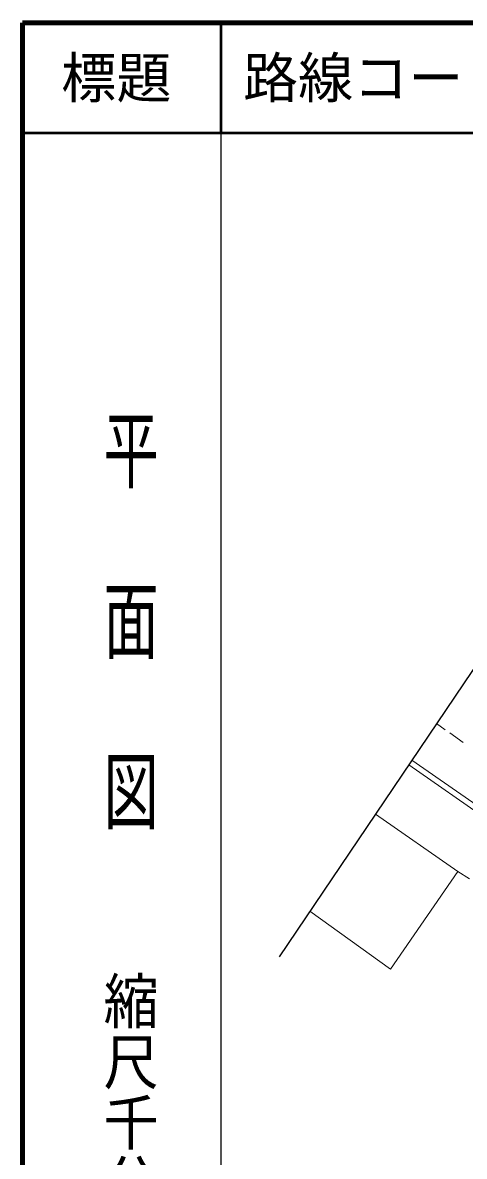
# Model space of a CAD drawing. Units: millimetres at full size, sheet at 1:1000; details may follow other scales. Extents: x 40000 to 680000, y 20000 to 380000.
# Drawn here: x 40000 to 80090, y 277155 to 380000 of the extents above; entities that cross this region are included whole.
import ezdxf
from ezdxf.enums import TextEntityAlignment as Align

# ---------------------------------------------------------------- set-up
doc = ezdxf.new("R2010")
doc.units = ezdxf.units.MM
doc.header["$LTSCALE"] = 1000
for name, color, linetype, lineweight in [('M-BMK-OTRS', 5, 'Continuous', 25), ('M-TTL', 2, 'Continuous', 140), ('M-TTL-BAND', 7, 'Continuous', 25), ('M-TTL-LINE', 7, 'Continuous', 50), ('M-WORK', 1, 'Continuous', 13)]:
    doc.layers.add(name, color=color, linetype=linetype, lineweight=lineweight)
doc.layers.add('M-TTL-TXT', color=7, linetype='Continuous')
doc.styles.add('@ＭＳ ゴシック', font='')
doc.styles.add('ＭＳ ゴシック', font='')
doc.styles.get('@ＭＳ ゴシック').set_extended_font_data('@MS Gothic')
doc.styles.get('ＭＳ ゴシック').set_extended_font_data('MS Gothic')

msp = doc.modelspace()

# ---------------------------------------------------------------- linework, layer by layer
at = {"layer": 'M-BMK-OTRS'}
msp.add_line((85666, 328393), (63273, 295249), dxfattribs=at)
at = {"layer": 'M-TTL'}
for p, q in [((40000, 380000), (40000, 20000)), ((680000, 380000), (40000, 380000))]:
    msp.add_line(p, q, dxfattribs=at)
at = {"layer": 'M-TTL-BAND'}
msp.add_line((58000, 370000), (58000, 20000), dxfattribs=at)
at = {"layer": 'M-TTL-LINE'}
for p, q in [((58000, 380000), (58000, 370000)), ((40000, 370000), (680000, 370000))]:
    msp.add_line(p, q, dxfattribs=at)
at = {"layer": 'M-WORK'}
for p, q in [((77578, 316421), (78365, 315860)), ((78772, 315570), (79994, 314700)), ((82974, 307154), (75043, 312670)), ((83259, 307564), (75329, 313081)), ((72012, 308183), (79512, 302998)), ((79512, 302998), (73394, 294126)), ((80545, 302320), (79512, 302998)), ((73394, 294126), (66068, 299385))]:
    msp.add_line(p, q, dxfattribs=at)

# ---------------------------------------------------------------- texts
at = {"layer": 'M-TTL-BAND', "style": '@ＭＳ ゴシック'}
for s, width, p in [('平  面  図', 1.55, (49777, 306475)), ('縮尺千分の一', 1.1, (49777, 261030))]:
    msp.add_text(s, height=3666, rotation=270, dxfattribs=dict(at, width=width)).set_placement(p, align=Align.MIDDLE_RIGHT)
at = {"layer": 'M-TTL-TXT', "style": 'ＭＳ ゴシック'}
msp.add_text('標題', height=3666, dxfattribs=at).set_placement((48500, 375000), align=Align.MIDDLE_CENTER)
msp.add_text('路線コード', height=3666, dxfattribs=at).set_placement((60000, 375000), align=Align.MIDDLE_LEFT)

doc.saveas('drawing.dxf')
